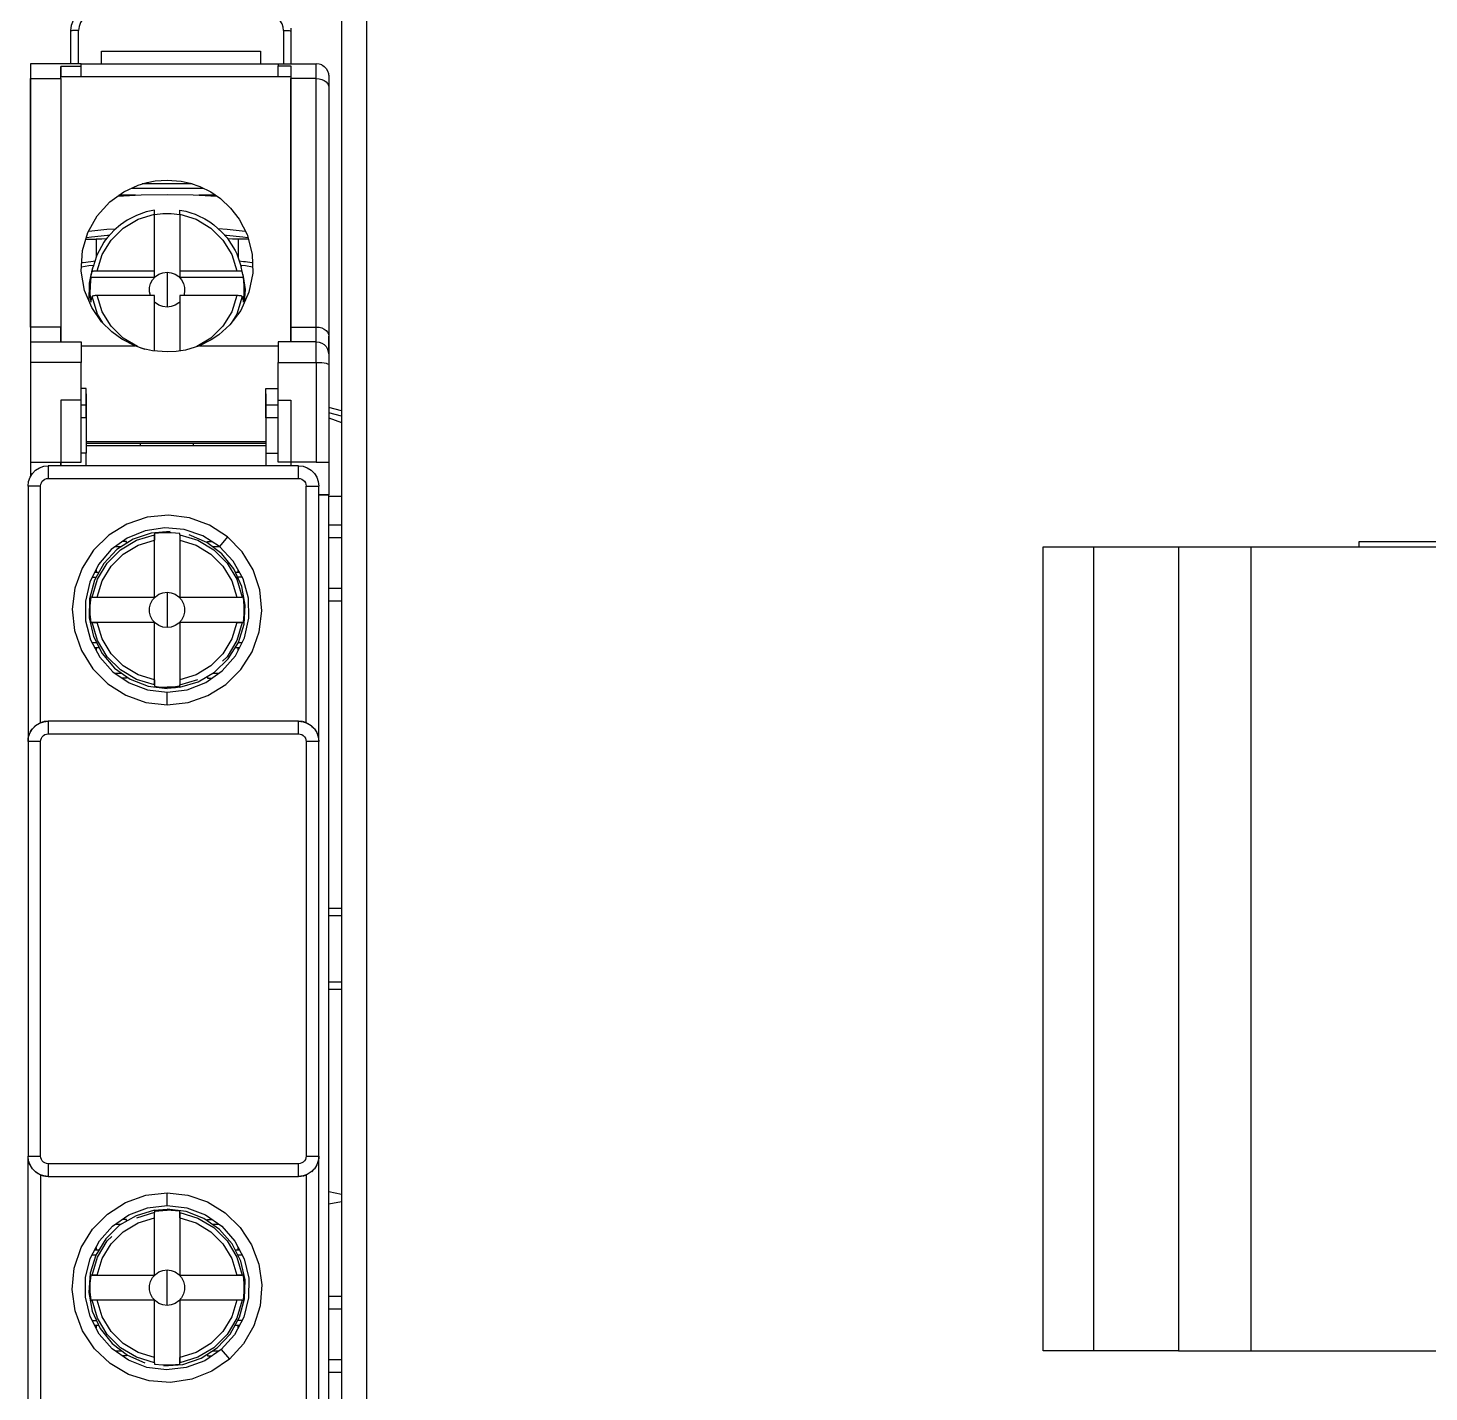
# Model space of a CAD drawing. Header units: millimetres. Extents: x 0 to 125, y 0 to 180.
# Drawn here: x 0 to 55.4, y 72.3 to 126.2 of the extents above; entities that cross this region are included whole.
import ezdxf

# ---------------------------------------------------------------- set-up
doc = ezdxf.new("R2010")
doc.units = ezdxf.units.MM

# ---------------------------------------------------------------- blocks, each defined once
blk = doc.blocks.new('CHINT_7200accf6e0c55f6a13e2ec68f27ea84_FACE_0')
at = {"color": 141, "linetype": 'Continuous', "true_color": 0x40d9ff}
for p, q in [((12.4, 132.8), (12.4, 46.8)), ((1.7, 124.8), (1.7, 126.1)), ((2, 124.8), (2, 126.112)), ((10.1, 126.112), (10.1, 124.8)), ((0.1, 124.762), (0.1, 108.48)), ((1.3, 124.684), (1.3, 124.3)), ((10.4, 124.715), (10.4, 124.3)), ((11.511, 124.787), (11.4, 124.8)), ((11.617, 124.75), (11.511, 124.787)), ((11.511, 124.787), (11.511, 124.787)), ((11.617, 124.75), (11.617, 124.75)), ((1.3, 124.3), (10.4, 124.3)), ((11.791, 124.612), (11.791, 124.612)), ((11.85, 124.517), (11.85, 124.517)), ((11.9, 123.861), (11.9, 114.032)), ((4.082, 119.874), (6.934, 119.874)), ((6.493, 120.048), (4.511, 120.048)), ((4.246, 119.6), (3.598, 119.6)), ((7.415, 119.6), (6.754, 119.6)), ((0.1, 114.386), (0.1, 108.48)), ((2.1, 113.649), (4.222, 113.649)), ((6.778, 113.649), (9.9, 113.649)), ((11.511, 113.787), (11.511, 113.787)), ((11.617, 113.75), (11.617, 113.75)), ((11.791, 113.612), (11.791, 113.612)), ((4.458, 113.568), (4.624, 113.517)), ((11.9, 112.894), (11.9, 109.05)), ((2.3, 111.741), (2.3, 110.8)), ((9.4, 110.8), (9.4, 111.741)), ((2.3, 111.3), (2.1, 111.3)), ((9.9, 111.3), (9.4, 111.3)), ((12.4, 111.075), (11.9, 111.2)), ((12.4, 110.869), (11.9, 110.994)), ((2.3, 110.8), (2.1, 110.8)), ((9.9, 110.8), (9.4, 110.8)), ((9.4, 109.85), (2.3, 109.85)), ((2.3, 109.8), (9.4, 109.8)), ((4.45, 109.7), (4.45, 109.8)), ((6.55, 109.7), (6.55, 109.8)), ((2.3, 109.7), (9.4, 109.7)), ((0.1, 109.05), (1.3, 109.05)), ((0.1, 109.05), (0.1, 108.48)), ((1.6, 108.9), (1.6, 108.9)), ((9.4, 108.986), (9.4, 108.9)), ((9.6, 108.9), (9.6, 108.9)), ((11.9, 109.05), (11.9, 107.75)), ((11.887, 107.75), (11.9, 107.75)), ((11.9, 71.85), (11.9, 107.75)), ((11.9, 107.7), (12.4, 107.7)), ((12.4, 106.55), (11.9, 106.55)), ((5, 106.166), (5, 105.963)), ((6, 106.166), (6, 105.963)), ((7.888, 106.091), (7.569, 105.706)), ((12.4, 106.05), (11.9, 106.05)), ((3.699, 105.7), (3.451, 105.7)), ((7.575, 105.7), (7.296, 105.7)), ((48.367, 105.7), (48.367, 73.9)), ((2.692, 104.799), (2.692, 104.7)), ((8.308, 104.7), (8.308, 104.788)), ((2.542, 104.5), (2.702, 104.5)), ((2.642, 104.7), (2.814, 104.7)), ((8.198, 104.7), (8.357, 104.7)), ((8.47, 104.5), (8.289, 104.5)), ((2.534, 103.7), (2.737, 103.7)), ((8.263, 103.7), (8.466, 103.7)), ((12.4, 104.05), (11.9, 104.05)), ((12.4, 103.55), (11.9, 103.55)), ((2.534, 102.7), (2.737, 102.7)), ((8.263, 102.7), (8.466, 102.7)), ((2.709, 101.9), (2.535, 101.9)), ((2.811, 101.7), (2.643, 101.7)), ((2.692, 101.7), (2.692, 101.608)), ((8.356, 101.7), (8.19, 101.7)), ((8.308, 101.604), (8.308, 101.7)), ((8.457, 101.9), (8.313, 101.9)), ((3.439, 100.7), (3.706, 100.7)), ((5, 100.437), (5, 100.234)), ((7.32, 100.7), (7.552, 100.7)), ((5.5, 100.1), (5.5, 100.14)), ((5.5, 99.45), (5.5, 99.95)), ((6, 100.141), (5.994, 100.18)), ((1.3, 98.8), (1.3, 98.8)), ((0.1, 98.38), (0.1, 98.385)), ((11.4, 98.38), (11.4, 98.384)), ((0, 98), (0, 81.6)), ((12.4, 91.4), (11.9, 91.4)), ((12.4, 91.1), (11.9, 91.1)), ((11.9, 88.5), (12.4, 88.5)), ((11.9, 88.2), (12.4, 88.2)), ((0.1, 81.216), (0.1, 81.22)), ((11.4, 81.215), (11.4, 81.22)), ((5.5, 79.65), (5.5, 80.15)), ((11.9, 80.2), (12.4, 80.1)), ((12.4, 79.8), (11.9, 79.7)), ((5, 79.459), (5.006, 79.42)), ((5.5, 79.5), (5.5, 79.46)), ((6, 79.163), (6, 79.366)), ((3.68, 78.9), (3.442, 78.9)), ((7.556, 78.9), (7.294, 78.9)), ((2.538, 77.7), (2.687, 77.7)), ((2.643, 77.9), (2.81, 77.9)), ((2.692, 77.993), (2.692, 77.9)), ((8.189, 77.9), (8.356, 77.9)), ((8.291, 77.7), (8.46, 77.7)), ((8.308, 77.9), (8.308, 77.993)), ((2.737, 76.9), (2.534, 76.9)), ((8.466, 76.9), (8.263, 76.9)), ((12.4, 76.05), (11.9, 76.05)), ((2.737, 75.9), (2.534, 75.9)), ((8.466, 75.9), (8.263, 75.9)), ((12.4, 75.55), (11.9, 75.55)), ((2.539, 75.1), (2.711, 75.1)), ((2.802, 74.9), (2.643, 74.9)), ((2.692, 74.9), (2.692, 74.806)), ((8.356, 74.9), (8.186, 74.9)), ((8.463, 75.1), (8.298, 75.1)), ((8.308, 74.809), (8.308, 74.9)), ((3.445, 73.9), (3.704, 73.9)), ((7.301, 73.9), (7.561, 73.9)), ((7.637, 73.951), (7.966, 73.575)), ((5, 73.434), (5, 73.637)), ((6, 73.434), (6, 73.637)), ((12.4, 73.55), (11.9, 73.55)), ((12.4, 73.05), (11.9, 73.05))]:
    blk.add_line(p, q, dxfattribs=at)
for points in [[(12.4, 46.8), (13.4, 46.8), (13.4, 132.8), (12.4, 132.8)], [(1.7, 126.1), (1.724, 126.318), (1.725, 126.321), (1.796, 126.528), (1.799, 126.534), (1.915, 126.72), (2.069, 126.876), (2.076, 126.881), (2.26, 126.998), (2.467, 127.073), (2.47, 127.073), (2.583, 127.093), (2.585, 127.093), (2.7, 127.1)], [(2.7, 126.812), (2.564, 126.798), (2.433, 126.759), (2.289, 126.678), (2.168, 126.567), (2.076, 126.429), (2.019, 126.275), (2, 126.112)], [(10.1, 126.112), (10.087, 126.248), (10.047, 126.379), (9.966, 126.523), (9.854, 126.644), (9.717, 126.736), (9.562, 126.793), (9.4, 126.812)], [(2, 126.112), (1.933, 126.111), (1.87, 126.111), (1.813, 126.109), (1.765, 126.107), (1.73, 126.105), (1.708, 126.103), (1.7, 126.1)], [(10.1, 126.112), (10.167, 126.111), (10.23, 126.111), (10.287, 126.109), (10.335, 126.107), (10.37, 126.105), (10.392, 126.103), (10.4, 126.1)], [(10.394, 126.211), (10.4, 126.1), (10.4, 124.8)], [(2.9, 124.8), (2.9, 125.3), (9.2, 125.3), (9.2, 124.8)], [(2.1, 124.8), (0.1, 124.8), (0.1, 124.762)], [(0.1, 124.762), (0.1, 124.648), (0.1, 124.463), (0.1, 124.214)], [(2.1, 124.3), (2.1, 124.684), (1.3, 124.684)], [(1.3, 124.3), (1.3, 124.564), (1.3, 124.684)], [(2.1, 124.8), (9.9, 124.8), (11.4, 124.8)], [(2.1, 124.684), (2.1, 124.748), (2.1, 124.787), (2.1, 124.8)], [(9.9, 124.8), (9.9, 124.791), (9.9, 124.762), (9.9, 124.715)], [(9.9, 124.3), (9.9, 124.715), (10.4, 124.715)], [(10.4, 124.715), (10.4, 124.595), (10.4, 124.3)], [(11.4, 124.214), (11.4, 124.762), (11.4, 124.8)], [(11.4, 124.214), (11.4, 124.463), (11.4, 124.648), (11.4, 124.762)], [(11.617, 124.75), (11.712, 124.691), (11.712, 124.691)], [(11.712, 124.691), (11.791, 124.612), (11.85, 124.517), (11.887, 124.411), (11.9, 124.271), (11.9, 124.186), (11.9, 124.047), (11.9, 123.861)], [(0.1, 114.386), (0.1, 124.214), (1.3, 124.214), (1.3, 114.386), (0.1, 114.386)], [(1.3, 124.214), (1.3, 124.407), (1.3, 124.564)], [(1.3, 124.214), (1.3, 113.8), (1.3, 113.838), (1.3, 113.952), (1.3, 114.137), (1.3, 114.386)], [(10.4, 124.595), (10.4, 124.427), (10.4, 124.214)], [(11.4, 124.214), (10.4, 124.214), (10.4, 114.386), (11.4, 114.386), (11.4, 124.214)], [(10.4, 114.386), (10.4, 114.137), (10.4, 113.952), (10.4, 113.838), (10.4, 113.8), (10.4, 124.214)], [(11.4, 124.214), (11.511, 124.205), (11.617, 124.179), (11.712, 124.137), (11.791, 124.081), (11.85, 124.014), (11.887, 123.939), (11.9, 123.861)], [(11.887, 124.411), (11.9, 124.3), (11.9, 123.861)], [(4.222, 113.649), (3.715, 113.907), (3.31, 114.199), (2.909, 114.598), (2.524, 115.156), (2.239, 115.836), (2.106, 116.601), (2.155, 117.41), (2.37, 118.128), (2.738, 118.783), (3.24, 119.34), (3.785, 119.736), (4.357, 120.002), (4.714, 120.108), (5.034, 120.168), (5.5, 120.2), (6.052, 120.155), (6.416, 120.074), (6.79, 119.946), (7.226, 119.729), (7.61, 119.466), (8.01, 119.094), (8.35, 118.654), (8.665, 118.042), (8.867, 117.272), (8.889, 116.522), (8.738, 115.764), (8.411, 115.043), (7.979, 114.473), (7.545, 114.083), (7.244, 113.882), (6.778, 113.649)], [(3.549, 119.564), (4.472, 119.612), (5.5, 119.629), (6.528, 119.612), (7.468, 119.564)], [(5, 118.844), (5, 118.882), (5, 118.917), (5, 118.954), (5, 118.982), (5, 119.002), (5, 119.012), (5, 119.013), (4.678, 118.941), (4.29, 118.803), (3.917, 118.61), (3.653, 118.429), (3.404, 118.216), (3.13, 117.914), (3.129, 117.913), (3.056, 117.817), (3, 117.737), (2.725, 117.233), (2.707, 117.193), (2.572, 116.767)], [(2.737, 116.616), (5, 116.616), (5, 118.844)], [(2.737, 116.616), (2.938, 117.255), (3.289, 117.828), (3.769, 118.301), (4.351, 118.647), (5, 118.844)], [(5, 118.836), (5.333, 118.872), (5.667, 118.872), (6, 118.836)], [(6, 118.844), (6, 118.889), (6, 118.93), (6, 118.964), (6, 118.99), (6, 119.006), (6, 119.012), (6, 119.013), (6.237, 118.964), (6.484, 118.891), (6.57, 118.86), (6.605, 118.847), (6.714, 118.802), (6.716, 118.801), (6.722, 118.798), (6.999, 118.66), (7.186, 118.544), (7.349, 118.428), (7.35, 118.427), (7.667, 118.145), (7.872, 117.912), (8.189, 117.418), (8.253, 117.284), (8.286, 117.205), (8.428, 116.767)], [(6, 118.844), (6, 116.616), (8.263, 116.616)], [(6, 118.844), (6.649, 118.647), (7.231, 118.301), (7.711, 117.828), (8.062, 117.255), (8.263, 116.616)], [(2.399, 118.18), (3.121, 118.253), (3.476, 118.277)], [(7.517, 118.278), (7.879, 118.253), (8.594, 118.18)], [(2.292, 117.868), (2.692, 117.864), (2.692, 117.146)], [(2.31, 117.926), (2.506, 117.953), (3.147, 118.02), (3.231, 118.026)], [(3.1, 117.876), (2.918, 117.866), (2.692, 117.864)], [(7.772, 118.025), (7.853, 118.02), (8.494, 117.953), (8.696, 117.925)], [(8.308, 117.864), (8.082, 117.866), (7.895, 117.876)], [(8.711, 117.868), (8.308, 117.864), (8.308, 117.14)], [(2.642, 116.988), (2.571, 116.981), (2.488, 116.971), (2.485, 116.97), (2.178, 116.93), (2.125, 116.923)], [(8.877, 116.923), (8.851, 116.926), (8.6, 116.96), (8.518, 116.97), (8.357, 116.987)], [(2.589, 116.82), (2.399, 116.801), (2.116, 116.761)], [(2.417, 115.412), (2.432, 116.125), (2.482, 116.387), (2.5, 116.465), (2.513, 116.519), (2.519, 116.545), (2.526, 116.573), (2.566, 116.742), (2.572, 116.767)], [(2.481, 116.355), (2.534, 116.582), (2.572, 116.767)], [(2.481, 116.355), (5, 116.355), (5, 116.616)], [(2.534, 116.582), (2.539, 116.589), (2.552, 116.595), (2.576, 116.602), (2.607, 116.608), (2.647, 116.612), (2.691, 116.615), (2.737, 116.616)], [(4.842, 115.631), (4.805, 115.78), (4.805, 115.946), (4.845, 116.107), (4.924, 116.255), (5.036, 116.379), (5.175, 116.473), (5.332, 116.532), (5.5, 116.552)], [(5.5, 116.552), (5.668, 116.532), (5.825, 116.473), (5.964, 116.379), (6.076, 116.255), (6.155, 116.107), (6.195, 115.946), (6.195, 115.78), (6.158, 115.631)], [(5.5, 116.552), (5.5, 115.776), (5.5, 115.174)], [(6, 116.616), (6, 116.355), (8.519, 116.355)], [(8.263, 116.616), (8.302, 116.615), (8.339, 116.613), (8.38, 116.609), (8.415, 116.604), (8.441, 116.598), (8.459, 116.59), (8.466, 116.582)], [(8.882, 116.761), (8.601, 116.801), (8.411, 116.82)], [(8.519, 116.355), (8.466, 116.582), (8.428, 116.767)], [(8.569, 115.39), (8.608, 115.876), (8.518, 116.386), (8.496, 116.478), (8.484, 116.529), (8.469, 116.593), (8.444, 116.7), (8.428, 116.767)], [(2.481, 116.355), (2.454, 116.028), (2.445, 115.698), (2.481, 115.371), (2.534, 115.598)], [(8.466, 115.598), (8.519, 115.371), (8.555, 115.698), (8.555, 116.028), (8.519, 116.355)], [(2.737, 115.631), (2.698, 115.63), (2.661, 115.628), (2.62, 115.625), (2.585, 115.619), (2.559, 115.613), (2.541, 115.605), (2.534, 115.598)], [(2.957, 114.55), (2.747, 114.898), (2.534, 115.598)], [(5, 113.443), (5, 115.631), (2.737, 115.631)], [(4.333, 113.611), (3.769, 113.946), (3.289, 114.419), (2.938, 114.992), (2.737, 115.631)], [(5.5, 115.174), (5.332, 115.194), (5.175, 115.253), (5.036, 115.347), (5, 115.387)], [(6, 115.387), (5.964, 115.347), (5.825, 115.253), (5.668, 115.194), (5.5, 115.174)], [(8.263, 115.631), (6, 115.631), (6, 113.441)], [(8.263, 115.631), (8.062, 114.992), (7.711, 114.419), (7.231, 113.946), (6.68, 113.619)], [(8.466, 115.598), (8.253, 114.898), (8.064, 114.585)], [(8.466, 115.598), (8.461, 115.604), (8.448, 115.61), (8.424, 115.617), (8.393, 115.623), (8.353, 115.627), (8.309, 115.63), (8.263, 115.631)], [(0.1, 114.386), (0.1, 114.137), (0.1, 113.952), (0.1, 113.838), (0.1, 113.8)], [(11.4, 113.8), (11.4, 113.838), (11.4, 113.952), (11.4, 114.137), (11.4, 114.386)], [(11.4, 114.386), (11.511, 114.377), (11.617, 114.351), (11.712, 114.309), (11.791, 114.253), (11.85, 114.186), (11.887, 114.111), (11.9, 114.032)], [(0.1, 113.8), (2.1, 113.8), (2.1, 113.774), (2.1, 113.696), (2.1, 113.571), (2.1, 113.405), (2.1, 113.208), (2.1, 112.989)], [(0.1, 113.8), (0.1, 113.774), (0.1, 113.696), (0.1, 113.571), (0.1, 113.405), (0.1, 113.208), (0.1, 112.989)], [(6.778, 113.649), (6.223, 113.477), (5.866, 113.419), (5.5, 113.4), (4.919, 113.449), (4.566, 113.53), (4.222, 113.649)], [(11.4, 113.8), (9.9, 113.8), (9.9, 113.774), (9.9, 113.696), (9.9, 113.571), (9.9, 113.405), (9.9, 113.208), (9.9, 112.989)], [(11.4, 113.8), (11.511, 113.787), (11.617, 113.75), (11.712, 113.691), (11.791, 113.612), (11.85, 113.517), (11.9, 113.287), (11.9, 113.248), (11.9, 113.185), (11.9, 113.103), (11.9, 113.004), (11.9, 112.894)], [(11.4, 112.989), (11.4, 113.208), (11.4, 113.405), (11.4, 113.571), (11.4, 113.696), (11.4, 113.774), (11.4, 113.8)], [(11.85, 113.517), (11.887, 113.411), (11.9, 113.348), (11.9, 113.49), (11.9, 113.721), (11.9, 114.032)], [(11.9, 114.032), (11.9, 110.795), (12.4, 110.613)], [(2.1, 111.5), (2.1, 112.989), (0.1, 112.989), (0.1, 109.05)], [(9.9, 111.5), (9.9, 112.989), (11.4, 112.989), (11.4, 109.05)], [(11.4, 112.989), (11.511, 112.986), (11.617, 112.979), (11.712, 112.968), (11.791, 112.953), (11.85, 112.935), (11.887, 112.915), (11.9, 112.894)], [(2.3, 111.741), (2.3, 111.958), (2.1, 111.958)], [(9.4, 111.741), (9.4, 111.958), (9.9, 111.958)], [(1.3, 109.05), (2.1, 109.05), (2.1, 111.5)], [(2.1, 111.5), (1.3, 111.5), (1.3, 109.05)], [(2.3, 111.3), (2.3, 111.33), (2.3, 111.417), (2.3, 111.557), (2.3, 111.741)], [(9.4, 111.741), (9.4, 111.557), (9.4, 111.417), (9.4, 111.33), (9.4, 111.3)], [(9.9, 111.5), (10.4, 111.5), (10.4, 109.05)], [(10.4, 109.05), (9.9, 109.05), (9.9, 111.5)], [(2.3, 110.8), (2.3, 110.969), (2.3, 111.109), (2.3, 111.214), (2.3, 111.278), (2.3, 111.3)], [(9.4, 111.3), (9.4, 111.278), (9.4, 111.214), (9.4, 111.109), (9.4, 110.969), (9.4, 110.8)], [(2.3, 110.8), (2.3, 109.4), (2.1, 109.4)], [(9.4, 110.8), (9.4, 109.4), (9.9, 109.4)], [(1.3, 109.8), (1.3, 108.9), (1.3, 109.05)], [(2.3, 108.9), (2.3, 108.922), (2.3, 108.986), (2.3, 109.091), (2.3, 109.231), (2.3, 109.4)], [(9.4, 109.4), (9.4, 109.231), (9.4, 109.091), (9.4, 108.986)], [(0, 108.1), (0.02, 108.278), (0.079, 108.447), (0.175, 108.599), (0.301, 108.725), (0.453, 108.821), (0.622, 108.88), (0.8, 108.9)], [(10.7, 108.9), (0.8, 108.9), (0.8, 108.4), (10.7, 108.4), (10.7, 108.9)], [(9.4, 108.986), (9.4, 108.922), (9.4, 108.9)], [(11.4, 109.05), (10.4, 109.05), (10.4, 108.9)], [(10.7, 108.9), (10.878, 108.88), (11.047, 108.821), (11.199, 108.725), (11.325, 108.599), (11.421, 108.447), (11.48, 108.278), (11.5, 108.1)], [(11.4, 109.05), (11.884, 109.05), (11.9, 109.05)], [(11.4, 109.05), (11.47, 109.05), (11.533, 109.05), (11.632, 109.05), (11.719, 109.05), (11.799, 109.05), (11.847, 109.05), (11.884, 109.05)], [(0.482, 98.731), (0.5, 98.742), (0.5, 108.1), (0, 108.1), (0, 98)], [(0.5, 108.1), (0.508, 108.167), (0.53, 108.23), (0.565, 108.287), (0.613, 108.335), (0.67, 108.37), (0.733, 108.392), (0.8, 108.4)], [(10.7, 108.4), (10.767, 108.392), (10.83, 108.37), (10.887, 108.335), (10.935, 108.287), (10.97, 108.23), (10.992, 108.167), (11, 108.1)], [(11.034, 98.725), (11, 98.742), (11, 108.1), (11.5, 108.1)], [(11.481, 98.165), (11.489, 98.133), (11.5, 98), (11.5, 108.1)], [(11.887, 107.75), (11.85, 107.75), (11.791, 107.75), (11.712, 107.75), (11.617, 107.75), (11.511, 107.75), (11.5, 107.75), (11.887, 107.75)], [(7.888, 106.091), (7.181, 106.552), (6.39, 106.843), (5.553, 106.95), (4.713, 106.867), (3.914, 106.598), (3.195, 106.158), (2.592, 105.567), (2.136, 104.858), (1.851, 104.064), (1.75, 103.226), (1.839, 102.388), (2.113, 101.59), (2.559, 100.874), (3.153, 100.275), (3.866, 99.825), (4.662, 99.545), (5.5, 99.45)], [(7.569, 105.706), (6.916, 106.125), (6.182, 106.378), (5.408, 106.449), (4.64, 106.334), (3.921, 106.041), (3.293, 105.585), (2.79, 104.994), (2.442, 104.3), (2.268, 103.543), (2.279, 102.766), (2.474, 102.015), (2.841, 101.331), (3.361, 100.753), (4.002, 100.316), (4.729, 100.043), (5.5, 99.95)], [(5.628, 106.297), (4.874, 106.236), (4.156, 105.994), (3.519, 105.585), (3, 105.033), (2.63, 104.373), (2.432, 103.642), (2.416, 102.885), (2.584, 102.147), (2.927, 101.472), (3.422, 100.899), (4.042, 100.464), (4.749, 100.192), (5.5, 100.1)], [(2.534, 103.7), (2.747, 104.411), (3.127, 105.048), (3.652, 105.573), (4.289, 105.953), (5, 106.166)], [(2.737, 103.7), (5, 103.7), (5, 105.963)], [(2.737, 103.7), (2.938, 104.349), (3.289, 104.931), (3.769, 105.411), (4.351, 105.762), (5, 105.963)], [(3.9, 105.829), (3.9, 105.9), (3.727, 105.9)], [(3.895, 105.826), (3.899, 105.862), (3.9, 105.9)], [(6, 106.166), (6, 106.219), (5.667, 106.255), (5.333, 106.255), (5, 106.219), (5, 106.166)], [(5, 105.963), (5, 106.002), (5, 106.039), (5, 106.08), (5, 106.115), (5, 106.141), (5, 106.159), (5, 106.166)], [(5.5, 99.45), (6.329, 99.543), (7.117, 99.816), (7.824, 100.257), (8.417, 100.844), (8.866, 101.547), (9.148, 102.331), (9.25, 103.159), (9.166, 103.989), (8.901, 104.78), (8.468, 105.492), (7.888, 106.091)], [(6, 100.141), (6.727, 100.353), (7.38, 100.735), (7.922, 101.265), (8.319, 101.909), (8.547, 102.631), (8.594, 103.387), (8.457, 104.131), (8.143, 104.82), (7.671, 105.413), (7.07, 105.873), (6.375, 106.174)], [(6, 106.166), (6, 106.161), (6, 106.148), (6, 106.124), (6, 106.093), (6, 106.053), (6, 106.009), (6, 105.963)], [(6, 106.166), (6.711, 105.953), (7.348, 105.573), (7.873, 105.048), (8.253, 104.411), (8.466, 103.7)], [(6, 105.963), (6, 103.7), (8.263, 103.7)], [(6, 105.963), (6.649, 105.762), (7.231, 105.411), (7.711, 104.931), (8.062, 104.349), (8.263, 103.7)], [(7.1, 105.85), (7.1, 105.9), (7.267, 105.9)], [(7.1, 105.9), (7.101, 105.87), (7.102, 105.848)], [(52.65, 105.7), (52.65, 105.9), (56.75, 105.9), (56.75, 105.7)], [(5.5, 99.95), (6.289, 100.047), (7.03, 100.333), (7.68, 100.79), (8.2, 101.391), (8.558, 102.1), (8.734, 102.875), (8.716, 103.67), (8.506, 104.436), (8.116, 105.129), (7.569, 105.706)], [(42.15, 73.9), (41.705, 73.9), (41.282, 73.9), (40.903, 73.9), (40.586, 73.9), (40.348, 73.9), (40.2, 73.9), (40.15, 73.9), (40.15, 102.2), (40.15, 105.7), (40.2, 105.7), (40.348, 105.7), (40.586, 105.7), (40.903, 105.7), (41.282, 105.7), (41.705, 105.7), (42.15, 105.7)], [(45.511, 73.9), (42.15, 73.9), (42.15, 105.7), (45.511, 105.7), (45.511, 73.9)], [(45.511, 105.7), (46.475, 105.7), (47.43, 105.7), (48.367, 105.7)], [(48.367, 105.7), (51.166, 105.7), (54.003, 105.7), (56.869, 105.7), (59.755, 105.7), (62.65, 105.7), (65.545, 105.7), (68.431, 105.7), (71.297, 105.7), (74.134, 105.7), (76.933, 105.7)], [(2.534, 103.7), (2.481, 103.7), (2.445, 103.367), (2.445, 103.033), (2.481, 102.7), (2.534, 102.7)], [(2.534, 103.7), (2.539, 103.7), (2.552, 103.7), (2.576, 103.7), (2.607, 103.7), (2.647, 103.7), (2.691, 103.7), (2.737, 103.7)], [(5.5, 102.5), (5.332, 102.52), (5.175, 102.58), (5.036, 102.676), (4.924, 102.802), (4.845, 102.952), (4.805, 103.116), (4.805, 103.284), (4.845, 103.448), (4.924, 103.598), (5.036, 103.724), (5.175, 103.82), (5.332, 103.88), (5.5, 103.9)], [(5.5, 103.9), (5.668, 103.88), (5.825, 103.82), (5.964, 103.724), (6.076, 103.598), (6.155, 103.448), (6.195, 103.284), (6.195, 103.116), (6.155, 102.952), (6.076, 102.802), (5.964, 102.676), (5.825, 102.58), (5.668, 102.52), (5.5, 102.5)], [(5.5, 103.9), (5.5, 103.2), (5.5, 102.5)], [(8.263, 103.7), (8.302, 103.7), (8.339, 103.7), (8.38, 103.7), (8.415, 103.7), (8.441, 103.7), (8.459, 103.7), (8.466, 103.7)], [(8.466, 102.7), (8.519, 102.7), (8.555, 103.033), (8.555, 103.367), (8.519, 103.7), (8.466, 103.7)], [(2.737, 102.7), (2.698, 102.7), (2.661, 102.7), (2.62, 102.7), (2.585, 102.7), (2.559, 102.7), (2.541, 102.7), (2.534, 102.7)], [(5, 100.234), (4.289, 100.447), (3.652, 100.827), (3.127, 101.352), (2.747, 101.989), (2.534, 102.7)], [(5, 100.437), (5, 102.7), (2.737, 102.7)], [(5, 100.437), (4.351, 100.638), (3.769, 100.989), (3.289, 101.469), (2.938, 102.051), (2.737, 102.7)], [(8.263, 102.7), (6, 102.7), (6, 100.437)], [(8.263, 102.7), (8.062, 102.051), (7.711, 101.469), (7.231, 100.989), (6.649, 100.638), (6, 100.437)], [(8.466, 102.7), (8.253, 101.989), (7.873, 101.352), (7.687, 101.172)], [(8.466, 102.7), (8.461, 102.7), (8.448, 102.7), (8.424, 102.7), (8.393, 102.7), (8.353, 102.7), (8.309, 102.7), (8.263, 102.7)], [(3.9, 100.564), (3.9, 100.5), (3.732, 100.5)], [(3.9, 100.5), (3.899, 100.53), (3.897, 100.561), (3.896, 100.567)], [(5, 100.234), (5, 100.239), (5, 100.252), (5, 100.276), (5, 100.307), (5, 100.347), (5, 100.391), (5, 100.437)], [(6, 100.437), (6, 100.234), (6.711, 100.447)], [(6, 100.437), (6, 100.398), (6, 100.361), (6, 100.32), (6, 100.285), (6, 100.259), (6, 100.241), (6, 100.234)], [(7.105, 100.574), (7.101, 100.538), (7.1, 100.5)], [(7.1, 100.571), (7.1, 100.5), (7.268, 100.5)], [(5, 100.234), (5, 100.181), (5.166, 100.158), (5.333, 100.145), (5.5, 100.14)], [(5.994, 100.18), (5.83, 100.158), (5.665, 100.144), (5.5, 100.14)], [(6, 100.141), (5.834, 100.118), (5.667, 100.105), (5.5, 100.1)], [(5.994, 100.18), (5.996, 100.18), (5.998, 100.181), (6, 100.181), (6, 100.234)], [(0, 98), (0.02, 98.178), (0.079, 98.347), (0.175, 98.499), (0.301, 98.625), (0.453, 98.721), (0.622, 98.78), (0.8, 98.8)], [(0.614, 98.777), (0.597, 98.774), (0.5, 98.742)], [(0.8, 98.8), (0.698, 98.793), (0.637, 98.782)], [(10.7, 98.8), (0.8, 98.8), (0.8, 98.3), (10.7, 98.3), (10.7, 98.8)], [(10.863, 98.782), (10.802, 98.793), (10.7, 98.8)], [(10.7, 98.8), (10.878, 98.78), (11.047, 98.721), (11.199, 98.625), (11.325, 98.499), (11.421, 98.347), (11.48, 98.178), (11.5, 98)], [(11, 98.742), (10.903, 98.774), (10.886, 98.777)], [(11.058, 98.714), (11.093, 98.697), (11.177, 98.643), (11.192, 98.63)], [(0, 98), (0.003, 98.073), (0.012, 98.143), (0.019, 98.167)], [(0.027, 98.199), (0.045, 98.264), (0.068, 98.315)], [(0.092, 98.367), (0.104, 98.395), (0.156, 98.469)], [(0.181, 98.505), (0.189, 98.517), (0.292, 98.619), (0.299, 98.623)], [(0.5, 98), (0.508, 98.067), (0.53, 98.13), (0.565, 98.187), (0.613, 98.235), (0.67, 98.27), (0.733, 98.292), (0.8, 98.3)], [(10.7, 98.3), (10.767, 98.292), (10.83, 98.27), (10.887, 98.235), (10.935, 98.187), (10.97, 98.13), (10.992, 98.067), (11, 98)], [(11.217, 98.607), (11.288, 98.544), (11.311, 98.513)], [(11.339, 98.477), (11.369, 98.438), (11.42, 98.349)], [(11.423, 98.342), (11.461, 98.247), (11.474, 98.196)], [(0, 81.6), (0.5, 81.6), (0.5, 98), (0, 98)], [(11.5, 81.6), (11.5, 98), (11, 98), (11, 81.6), (11.5, 81.6)], [(0.466, 80.875), (0.5, 80.858), (0.5, 71.5), (0, 71.5), (0, 81.6)], [(0.019, 81.435), (0.011, 81.467), (0, 81.6)], [(0.8, 80.8), (0.622, 80.82), (0.453, 80.879), (0.301, 80.975), (0.175, 81.101), (0.079, 81.253), (0.02, 81.422), (0, 81.6)], [(0.8, 81.3), (0.733, 81.308), (0.67, 81.33), (0.613, 81.365), (0.565, 81.413), (0.53, 81.47), (0.508, 81.533), (0.5, 81.6)], [(11.5, 81.6), (11.48, 81.422), (11.421, 81.253), (11.325, 81.101), (11.199, 80.975), (11.047, 80.879), (10.878, 80.82), (10.7, 80.8)], [(11, 81.6), (10.992, 81.533), (10.97, 81.47), (10.935, 81.413), (10.887, 81.365), (10.83, 81.33), (10.767, 81.308), (10.7, 81.3)], [(11.018, 80.869), (11, 80.858), (11, 71.5), (11.5, 71.5), (11.5, 81.6)], [(11.5, 81.6), (11.497, 81.527), (11.488, 81.457), (11.481, 81.433)], [(0.077, 81.258), (0.039, 81.353), (0.026, 81.404)], [(0.161, 81.123), (0.131, 81.162), (0.08, 81.251)], [(0.283, 80.993), (0.212, 81.056), (0.189, 81.087)], [(0.442, 80.886), (0.407, 80.903), (0.323, 80.957), (0.308, 80.97)], [(0.8, 80.8), (10.7, 80.8), (10.7, 81.3), (0.8, 81.3), (0.8, 80.8)], [(11.319, 81.095), (11.311, 81.083), (11.208, 80.981), (11.201, 80.977)], [(11.408, 81.233), (11.396, 81.205), (11.344, 81.131)], [(11.473, 81.401), (11.455, 81.336), (11.432, 81.285)], [(0.5, 80.858), (0.597, 80.826), (0.614, 80.823)], [(0.637, 80.818), (0.698, 80.807), (0.8, 80.8)], [(10.7, 80.8), (10.802, 80.807), (10.863, 80.818)], [(10.886, 80.823), (10.903, 80.826), (11, 80.858)], [(7.966, 73.575), (7.267, 73.092), (6.477, 72.78), (5.637, 72.653), (4.79, 72.718), (3.98, 72.972), (3.247, 73.402), (2.63, 73.986), (2.161, 74.694), (1.862, 75.489), (1.751, 76.331), (1.831, 77.177), (2.1, 77.983), (2.544, 78.707), (3.139, 79.313), (3.855, 79.77), (4.656, 80.054), (5.5, 80.15)], [(5.5, 80.15), (6.32, 80.059), (7.1, 79.792), (7.802, 79.36), (8.394, 78.785), (8.845, 78.095), (9.135, 77.323), (9.248, 76.506), (9.181, 75.684), (8.935, 74.897), (8.524, 74.182), (7.966, 73.575)], [(7.637, 73.951), (6.99, 73.512), (6.257, 73.239), (5.481, 73.15), (4.705, 73.249), (3.975, 73.53), (3.334, 73.977), (2.818, 74.565), (2.457, 75.259), (2.272, 76.019), (2.275, 76.801), (2.464, 77.559), (2.829, 78.251), (3.348, 78.836), (3.992, 79.279), (4.724, 79.556), (5.5, 79.65)], [(5, 79.459), (4.273, 79.247), (3.62, 78.865), (3.078, 78.335), (2.681, 77.691), (2.453, 76.969), (2.406, 76.213), (2.543, 75.469), (2.857, 74.78), (3.329, 74.187), (3.93, 73.727), (4.625, 73.426)], [(5, 79.163), (5, 79.366), (4.289, 79.153)], [(5, 79.459), (5.166, 79.482), (5.333, 79.495), (5.5, 79.5)], [(5.006, 79.42), (5.004, 79.42), (5.002, 79.419), (5, 79.419), (5, 79.366)], [(5, 79.163), (5, 79.202), (5, 79.239), (5, 79.28), (5, 79.315), (5, 79.341), (5, 79.359), (5, 79.366)], [(5.006, 79.42), (5.17, 79.442), (5.335, 79.456), (5.5, 79.46)], [(5.372, 73.303), (6.126, 73.364), (6.844, 73.606), (7.481, 74.015), (8, 74.567), (8.37, 75.227), (8.568, 75.958), (8.584, 76.715), (8.416, 77.453), (8.073, 78.128), (7.578, 78.701), (6.958, 79.136), (6.251, 79.408), (5.5, 79.5)], [(5.5, 79.65), (6.28, 79.555), (7.015, 79.275), (7.661, 78.828), (8.18, 78.238), (8.543, 77.541), (8.728, 76.777), (8.724, 75.992), (8.532, 75.23), (8.162, 74.536), (7.637, 73.951)], [(6, 79.366), (6, 79.419), (5.834, 79.442), (5.667, 79.455), (5.5, 79.46)], [(6, 79.366), (6, 79.361), (6, 79.348), (6, 79.324), (6, 79.293), (6, 79.253), (6, 79.209), (6, 79.163)], [(6, 79.366), (6.711, 79.153), (7.348, 78.773), (7.873, 78.248), (8.253, 77.611), (8.466, 76.9)], [(2.737, 76.9), (5, 76.9), (5, 79.163)], [(2.737, 76.9), (2.938, 77.549), (3.289, 78.131), (3.769, 78.611), (4.351, 78.962), (5, 79.163)], [(3.9, 79.029), (3.9, 79.1), (3.732, 79.1)], [(3.895, 79.026), (3.899, 79.062), (3.9, 79.1)], [(6, 79.163), (6, 76.9), (8.263, 76.9)], [(6, 79.163), (6.649, 78.962), (7.231, 78.611), (7.711, 78.131), (8.062, 77.549), (8.263, 76.9)], [(7.1, 79.036), (7.1, 79.1), (7.268, 79.1)], [(7.1, 79.1), (7.101, 79.07), (7.103, 79.039), (7.104, 79.033)], [(2.534, 76.9), (2.747, 77.611), (3.127, 78.248), (3.313, 78.428)], [(5.5, 75.7), (5.332, 75.72), (5.175, 75.78), (5.036, 75.876), (4.924, 76.002), (4.845, 76.152), (4.805, 76.316), (4.805, 76.484), (4.845, 76.648), (4.924, 76.798), (5.036, 76.924), (5.175, 77.02), (5.332, 77.08), (5.5, 77.1)], [(5.5, 77.1), (5.668, 77.08), (5.825, 77.02), (5.964, 76.924), (6.076, 76.798), (6.155, 76.648), (6.195, 76.484), (6.195, 76.316), (6.155, 76.152), (6.076, 76.002), (5.964, 75.876), (5.825, 75.78), (5.668, 75.72), (5.5, 75.7)], [(5.5, 75.7), (5.5, 76.4), (5.5, 77.1)], [(2.534, 76.9), (2.481, 76.9), (2.445, 76.567), (2.445, 76.233), (2.481, 75.9), (2.534, 75.9)], [(2.534, 76.9), (2.539, 76.9), (2.552, 76.9), (2.576, 76.9), (2.607, 76.9), (2.647, 76.9), (2.691, 76.9), (2.737, 76.9)], [(8.263, 76.9), (8.302, 76.9), (8.339, 76.9), (8.38, 76.9), (8.415, 76.9), (8.441, 76.9), (8.459, 76.9), (8.466, 76.9)], [(8.466, 75.9), (8.519, 75.9), (8.555, 76.233), (8.555, 76.567), (8.519, 76.9), (8.466, 76.9)], [(2.737, 75.9), (2.698, 75.9), (2.661, 75.9), (2.62, 75.9), (2.585, 75.9), (2.559, 75.9), (2.541, 75.9), (2.534, 75.9)], [(5, 73.434), (4.289, 73.647), (3.652, 74.027), (3.127, 74.552), (2.747, 75.189), (2.534, 75.9)], [(5, 73.637), (5, 75.9), (2.737, 75.9)], [(5, 73.637), (4.351, 73.838), (3.769, 74.189), (3.289, 74.669), (2.938, 75.251), (2.737, 75.9)], [(8.263, 75.9), (6, 75.9), (6, 73.637)], [(8.263, 75.9), (8.062, 75.251), (7.711, 74.669), (7.231, 74.189), (6.649, 73.838), (6, 73.637)], [(8.466, 75.9), (8.253, 75.189), (7.873, 74.552), (7.348, 74.027), (6.711, 73.647), (6, 73.434)], [(8.466, 75.9), (8.461, 75.9), (8.448, 75.9), (8.424, 75.9), (8.393, 75.9), (8.353, 75.9), (8.309, 75.9), (8.263, 75.9)], [(3.9, 73.75), (3.9, 73.7), (3.731, 73.7)], [(3.9, 73.7), (3.899, 73.73), (3.898, 73.752)], [(7.105, 73.774), (7.101, 73.738), (7.1, 73.7)], [(7.1, 73.771), (7.1, 73.7), (7.267, 73.7)], [(45.511, 73.9), (46.475, 73.9), (47.43, 73.9), (48.367, 73.9)], [(48.367, 73.9), (51.166, 73.9), (54.003, 73.9), (56.869, 73.9), (59.755, 73.9), (62.65, 73.9), (65.545, 73.9), (68.431, 73.9), (71.297, 73.9), (74.134, 73.9), (76.933, 73.9)], [(5, 73.434), (5, 73.439), (5, 73.452), (5, 73.476), (5, 73.507), (5, 73.547), (5, 73.591), (5, 73.637)], [(5, 73.434), (5, 73.381), (5.333, 73.345), (5.667, 73.345), (6, 73.381), (6, 73.434)], [(6, 73.637), (6, 73.598), (6, 73.561), (6, 73.52), (6, 73.485), (6, 73.459), (6, 73.441), (6, 73.434)]]:
    blk.add_lwpolyline(points, dxfattribs=at)
blk = doc.blocks.new('CHINT_7200accf6e0c55f6a13e2ec68f27ea84')
at = {"color": 141, "true_color": 0x40d9ff}
blk.add_blockref('CHINT_7200accf6e0c55f6a13e2ec68f27ea84_FACE_0', (0, 0), dxfattribs=at)

msp = doc.modelspace()

# ---------------------------------------------------------------- block references
at = {"color": 141, "true_color": 0x40d9ff}
msp.add_blockref('CHINT_7200accf6e0c55f6a13e2ec68f27ea84', (0, 0), dxfattribs=at)

doc.saveas('drawing.dxf')
